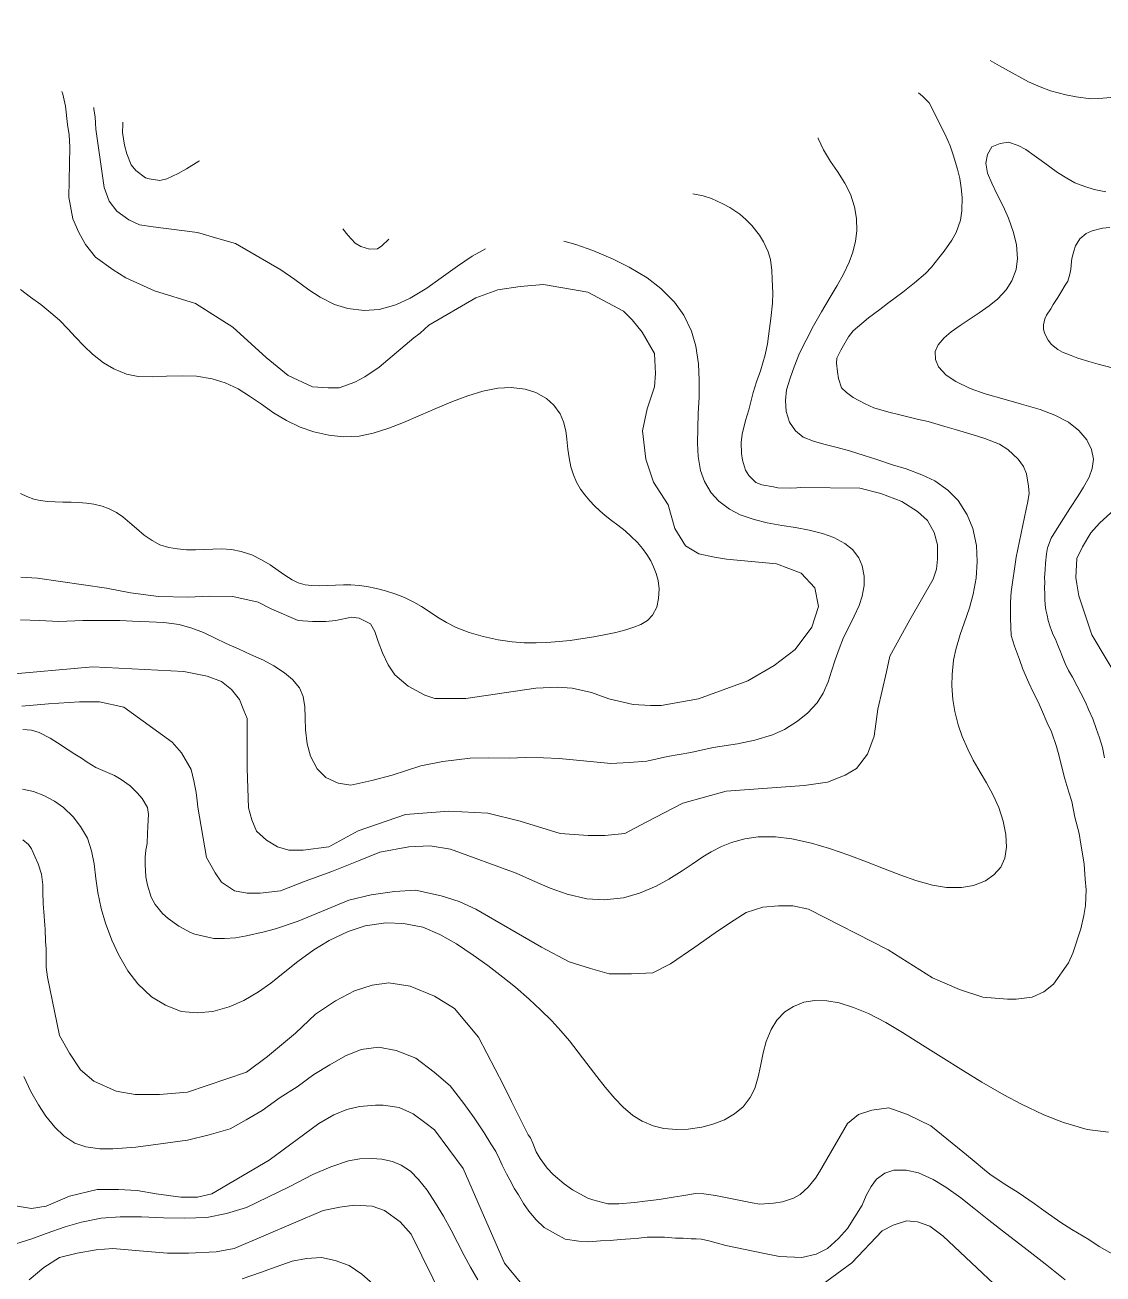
# Model space of a CAD drawing. Header units: metres. Extents: x 548946 to 557077, y 1838800 to 1845419.
# Drawn here: x 554606 to 555028.3, y 1843714.2 to 1844203.6 of the extents above; entities that cross this region are included whole.
import ezdxf

# ---------------------------------------------------------------- set-up
doc = ezdxf.new("R2010")
doc.units = ezdxf.units.M
doc.header["$LTSCALE"] = 28
doc.layers.add('1', color=7, linetype='Continuous', lineweight=13)
doc.layers.add('2', color=7, linetype='Continuous', lineweight=13)

msp = doc.modelspace()

# ---------------------------------------------------------------- linework, layer by layer
at = {"layer": '1'}
msp.add_line((554632.97, 1844171.24), (554633.01, 1844170.6), dxfattribs=at)
for points in [[(555048.77, 1844203.58), (555046.98, 1844198.75), (555046.09, 1844195.21), (555044.49, 1844189.67), (555043.23, 1844186.08), (555040.37, 1844181.53), (555038.21, 1844178.97), (555034.44, 1844176.31), (555031.35, 1844175.16), (555026.63, 1844174.76), (555023.31, 1844174.63), (555017.79, 1844175.37), (555013.68, 1844176.19), (555007.66, 1844177.82), (555003.65, 1844179.41), (554999.03, 1844181.31), (554990.02, 1844186.28), (554987.66, 1844187.61), (554984.04, 1844189.71)], [(554849.2, 1844033.53), (554847.82, 1844044.53), (554849.77, 1844053.18), (554852.57, 1844061.84), (554853.01, 1844067.07), (554852.57, 1844074.92), (554847.79, 1844083.2), (554843.88, 1844088), (554840.4, 1844091.49), (554826.49, 1844098.9), (554809.1, 1844101.95), (554799.97, 1844101.08), (554791.28, 1844099.77), (554782.58, 1844096.72), (554764.18, 1844086.01), (554760.75, 1844082.81), (554758.32, 1844080.99), (554744.73, 1844069.52), (554739.11, 1844065.76), (554735.2, 1844063.58), (554729.11, 1844061.4), (554724.77, 1844061.4), (554718.68, 1844061.84), (554709.12, 1844066.2), (554700.5, 1844073.29), (554687.37, 1844085.19), (554672.83, 1844094.43), (554656.71, 1844099.45), (554645.5, 1844104.53), (554640.51, 1844107.61), (554633.6, 1844112.61), (554629.76, 1844117.61), (554627.08, 1844122.23), (554624.77, 1844127.62), (554623.24, 1844136.09), (554623.59, 1844155.67), (554623.32, 1844160.5), (554622.66, 1844164.61), (554621.84, 1844171.75), (554620.83, 1844176.49), (554620.47, 1844177.55)], [(554955.94, 1844177.04), (554957.51, 1844175.64), (554960.22, 1844173.02), (554966.56, 1844160.47), (554968.33, 1844156.21), (554969.53, 1844152.74), (554971.28, 1844147.14), (554972.12, 1844143.44), (554972.68, 1844139.79), (554973.15, 1844136.03), (554972.95, 1844130.77), (554972.46, 1844127.08), (554970.77, 1844122.3), (554969.05, 1844119.22), (554966.06, 1844114.94), (554964.01, 1844112.3), (554961.03, 1844108.69), (554958.77, 1844106.21), (554954.45, 1844102.62), (554949.87, 1844098.9), (554946.81, 1844096.71), (554943.85, 1844094.43), (554940.81, 1844092.05), (554936.45, 1844088.83), (554933.76, 1844086.68), (554930.42, 1844083.69), (554928.61, 1844081.37), (554926.55, 1844078.06), (554925.55, 1844076.13), (554924.03, 1844073.07), (554923.89, 1844071.15), (554924.23, 1844067.67), (554924.64, 1844065.14), (554925.86, 1844061.48), (554927.73, 1844059.53), (554930.34, 1844057.66), (554935.04, 1844055.2), (554938.49, 1844053.53), (554944.32, 1844051.88), (554948.74, 1844050.81), (554955.53, 1844049.09), (554959.74, 1844048.19), (554966.37, 1844046.25), (554970.92, 1844044.92), (554977.45, 1844043.07), (554981.92, 1844041.62), (554987.74, 1844039.3), (554990.94, 1844037.32), (554995.05, 1844033.45), (554997.11, 1844030.66), (554998.34, 1844027.67), (554999.04, 1844022.89), (554999.31, 1844019.97), (554998.73, 1844016.18), (554998.16, 1844013.92), (554994.29, 1843995.13), (554992.3, 1843981.54), (554992.04, 1843977.5), (554991.99, 1843971.11), (554992.35, 1843964.39), (554993.54, 1843960.25), (554995.53, 1843954.97), (554996.86, 1843951.23), (554999.25, 1843945.81), (555000.85, 1843942.19), (555002.72, 1843938.71), (555004.18, 1843935.37), (555006.37, 1843930.11), (555008.04, 1843926.61), (555010.09, 1843920.95), (555011.04, 1843917.16), (555012.39, 1843911.71), (555013.29, 1843908.29), (555014.91, 1843902.97), (555016.03, 1843899.39), (555017.28, 1843893.16), (555018.94, 1843886.79), (555019.56, 1843882.58), (555020.61, 1843876.52), (555020.92, 1843874.75), (555021.28, 1843868.88), (555021.61, 1843864.73), (555021.42, 1843858.6), (555020.76, 1843854.71), (555019.52, 1843849.41), (555016.39, 1843839.97), (555014.72, 1843836.19), (555008.85, 1843827.79), (555005.08, 1843824.85), (555000.48, 1843822.75), (554994.2, 1843821.91), (554990.84, 1843821.91), (554981.21, 1843822.75), (554972, 1843825.69), (554961.53, 1843830.31), (554944.09, 1843841.29), (554912.92, 1843857.14), (554906.81, 1843858.45), (554901.15, 1843858.45)], [(554633.01, 1844170.6), (554633.46, 1844167.63), (554633.6, 1844165.15), (554633.76, 1844162.76), (554637.05, 1844139.93), (554638.97, 1844134.55), (554642.04, 1844130.7), (554646.65, 1844127.23), (554650.87, 1844125.31), (554656.24, 1844124.54), (554673.51, 1844122.23), (554681.57, 1844119.92), (554688.48, 1844118), (554706.24, 1844107.7), (554711.71, 1844103.81), (554717.22, 1844099.78), (554721.61, 1844096.93), (554727.27, 1844094.11), (554732.42, 1844092.52), (554738.91, 1844091.67), (554744.68, 1844092.08), (554751.24, 1844093.93), (554756.94, 1844096.59), (554763.38, 1844100.53), (554768.98, 1844104.47), (554775.42, 1844109.11), (554781.2, 1844112.95), (554786.32, 1844115.87)], [(554644.39, 1844165.48), (554644.33, 1844164.63), (554644.25, 1844161.48), (554644.97, 1844156.51), (554645.87, 1844153.1), (554647.64, 1844148.84), (554649.45, 1844146.59), (554653.25, 1844143.63), (554654.64, 1844143.24), (554658.8, 1844142.71), (554661.59, 1844143.25), (554665.99, 1844145.42), (554669.29, 1844147.26), (554674.16, 1844150.26), (554674.35, 1844150.37)], [(555029.38, 1844138.22), (555024.86, 1844139.15), (555021.15, 1844140.24), (555017.26, 1844141.79), (555014.04, 1844143.51), (555010.48, 1844145.8), (555007.45, 1844147.98), (555004.1, 1844150.51), (555001.35, 1844152.47), (554998.02, 1844154.81), (554995.09, 1844156.33), (554991.21, 1844157.63), (554987.97, 1844157.19), (554984.77, 1844155.86), (554983.08, 1844152.78), (554982.43, 1844149.46), (554983.07, 1844145.5), (554984.67, 1844141.55), (554986.69, 1844137.38), (554989.14, 1844132.54), (554991.28, 1844127.87), (554993.24, 1844122.29), (554994.34, 1844117.47), (554994.74, 1844112.12), (554994.2, 1844107.81), (554992.61, 1844103.34), (554990.37, 1844099.88), (554987.03, 1844096.34), (554983.64, 1844093.58), (554979.72, 1844090.77), (554972.35, 1844085.89), (554968.85, 1844083.41), (554966.01, 1844081.06), (554963.68, 1844078.29), (554962.55, 1844075.68), (554962.6, 1844072.48), (554963.82, 1844069.6), (554966.77, 1844066.4), (554970.57, 1844063.84), (554976.27, 1844061.18), (554982.14, 1844059.12), (554989.59, 1844056.93), (554996.36, 1844055.05), (555003.59, 1844052.91), (555009.41, 1844050.73), (555014.8, 1844047.94), (555018.81, 1844044.76), (555021.98, 1844041.09), (555023.82, 1844037.24), (555024.57, 1844033.53), (555024.06, 1844029.77), (555022.78, 1844026.42)], [(554867.62, 1844137.47), (554871.64, 1844136.67), (554874.91, 1844135.65), (554879.37, 1844133.54), (554882.13, 1844132.07), (554885.99, 1844129.41), (554888.34, 1844127.41), (554890.73, 1844125.05), (554893.69, 1844121.22), (554895.25, 1844118.65), (554897.08, 1844114.69), (554898.02, 1844111.76), (554898.56, 1844107.44), (554898.61, 1844104.01), (554898.91, 1844098.52), (554898.74, 1844094.59), (554898.15, 1844088.61), (554897.6, 1844084.63), (554896.83, 1844078.63), (554895.93, 1844074.41), (554894.05, 1844068.08), (554892.59, 1844063.8), (554891.2, 1844059.62), (554889.48, 1844052.83), (554888.28, 1844048.67), (554886.96, 1844043.27), (554886.5, 1844040.06), (554886.67, 1844035.7), (554887, 1844033.07), (554888.24, 1844029.22), (554889.57, 1844027.01), (554892.28, 1844024.39), (554894.59, 1844023.44), (554899.18, 1844022.59), (554900.94, 1844022.24), (554905.72, 1844022.07)], [(554730.53, 1844123.72), (554732.41, 1844121.23), (554735.38, 1844118.08), (554737.55, 1844116.73), (554741.01, 1844115.73), (554744.14, 1844115.84), (554745.79, 1844117.1), (554748.47, 1844119.72)], [(555011.75, 1844098.73), (555013.38, 1844101.7), (555014.42, 1844103.26), (555015.32, 1844105.95), (555015.65, 1844107.9), (555015.94, 1844110.89), (555015.99, 1844112.04), (555016.77, 1844114.99), (555017.55, 1844117.09), (555019.12, 1844119.77), (555021.62, 1844121.89), (555024.07, 1844122.87), (555028.03, 1844124.03), (555030.95, 1844124.3)], [(554817.08, 1844118.84), (554821.82, 1844117.61), (554828.49, 1844115.2), (554836.14, 1844112.01), (554842.64, 1844108.76), (554849.65, 1844104.52), (554855.12, 1844100.3), (554860.39, 1844094.96), (554864.02, 1844089.89), (554867.06, 1844083.64), (554868.76, 1844077.79), (554869.84, 1844070.76), (554870.1, 1844064.4), (554870.05, 1844057.63), (554869.74, 1844051.51), (554869.49, 1844045.66), (554869.39, 1844039.74), (554869.68, 1844034.54), (554870.59, 1844029.02), (554872.18, 1844024.66), (554874.76, 1844020.26), (554877.8, 1844017), (554881.94, 1844013.86), (554886.15, 1844011.72), (554891.57, 1844009.78), (554896.68, 1844008.57), (554902.45, 1844007.49), (554907.81, 1844006.64), (554913.12, 1844005.7), (554918.36, 1844004.37), (554922.84, 1844002.78), (554927.13, 1844000.48), (554930.08, 1843998.05), (554932.57, 1843994.82)], [(554604.3, 1844099.89), (554608.12, 1844097), (554612.22, 1844094.01), (554616.16, 1844090.83), (554619.53, 1844087.9), (554622.94, 1844084.39), (554625.63, 1844081.42), (554629.12, 1844077.72), (554632.4, 1844074.66), (554636.72, 1844071.28), (554640.78, 1844068.8), (554645.73, 1844066.84), (554650.35, 1844065.91), (554656.07, 1844065.71), (554661.4, 1844065.93), (554667.72, 1844066.17), (554673.24, 1844065.95), (554679.35, 1844065), (554684.41, 1844063.4), (554689.52, 1844061.03), (554693.98, 1844058.22), (554698.64, 1844054.96), (554703.39, 1844051.69), (554708.41, 1844048.63), (554713.81, 1844046.06), (554719.13, 1844044.12), (554725.06, 1844042.83), (554730.59, 1844042.24), (554736.86, 1844042.52), (554742.34, 1844043.6), (554748.58, 1844045.59), (554754.26, 1844047.87), (554760.86, 1844050.75), (554766.93, 1844053.38), (554773.41, 1844056.13), (554779.46, 1844058.35), (554785.28, 1844060.18), (554791.22, 1844061.28), (554796.4, 1844061.61), (554801.86, 1844060.96), (554806.1, 1844059.58), (554810.28, 1844057.18), (554813.19, 1844054.58), (554815.62, 1844051.23), (554816.95, 1844048.16), (554817.85, 1844044.51), (554818.29, 1844041.27), (554818.69, 1844037.41), (554819.18, 1844034.06), (554819.83, 1844030.45), (554820.81, 1844027.36), (554822.01, 1844024.46), (554823.6, 1844021.76), (554825.25, 1844019.47), (554827.19, 1844017.11), (554829.02, 1844015.24), (554831.18, 1844013.2), (554833.23, 1844011.46), (554835.8, 1844009.44), (554838.18, 1844007.58), (554841.06, 1844005.35), (554843.46, 1844003.22), (554845.96, 1844000.86), (554847.89, 1843998.54), (554849.61, 1843996.16)], [(555031.84, 1844069.22), (555026.32, 1844070.63), (555022.76, 1844071.71), (555018.39, 1844073.07), (555015.79, 1844074.08), (555012.39, 1844075.37), (555010.53, 1844076.47), (555008.1, 1844078.36), (555006.74, 1844080.09), (555005.35, 1844082.87), (555004.95, 1844084.54), (555004.95, 1844086.06), (555005.42, 1844088.41), (555006.08, 1844089.92), (555007.78, 1844092.33), (555008.8, 1844094.08), (555010.56, 1844096.77), (555011.75, 1844098.73)], [(554604.34, 1843987.28), (554610.86, 1843986.85), (554637.97, 1843982.88), (554647.3, 1843981.1), (554658.31, 1843979.67), (554669.86, 1843979.44), (554678.3, 1843979.8), (554687.46, 1843979.63), (554697.32, 1843977.4), (554702.68, 1843974.7), (554713.02, 1843970.28), (554718.68, 1843969.85), (554723.89, 1843969.85), (554727.8, 1843970.28), (554733.89, 1843971.59), (554736.93, 1843971.16), (554741.28, 1843968.98), (554743.02, 1843965.92), (554744.32, 1843962), (554746.06, 1843957.64), (554748.24, 1843952.85), (554750.84, 1843948.92), (554756.06, 1843944.56), (554762.58, 1843941.07), (554766.49, 1843939.77), (554774.32, 1843939.77), (554778.67, 1843939.77), (554806.15, 1843943.72), (554814.53, 1843944.14), (554820.39, 1843943.72), (554827.93, 1843942.04), (554834.63, 1843939.52), (554844.26, 1843937.42), (554850.96, 1843937), (554855.15, 1843937), (554869.81, 1843939.52), (554889.09, 1843946.62), (554899.43, 1843952.58), (554907.66, 1843958.85), (554914.16, 1843967.72), (554916.76, 1843975.78), (554915.36, 1843983.04), (554910.03, 1843988.76), (554900.36, 1843992.52), (554880.83, 1843994.27), (554876.05, 1843995.14), (554869.96, 1843996.45), (554864.74, 1843999.5), (554860.57, 1844006.32), (554857.87, 1844015.61), (554852.19, 1844024.4), (554849.2, 1844033.53)], [(555022.78, 1844026.42), (555020.68, 1844022.52), (555018.51, 1844019.11), (555015.3, 1844014.18), (555012.74, 1844010.18), (555009.65, 1844005.33), (555007.96, 1844002.47), (555006.51, 1843998.77), (555006.07, 1843996.33), (555005.76, 1843992.7), (555005.56, 1843990.1), (555005.4, 1843987.17), (555005.42, 1843985.32), (555005.36, 1843983.1), (555005.44, 1843980.77), (555005.44, 1843978.58), (555005.66, 1843976.39), (555005.9, 1843974.44), (555006.35, 1843972.33), (555006.78, 1843970.29), (555007.41, 1843968.15), (555008.06, 1843966.36), (555008.79, 1843964.67), (555009.69, 1843962.9), (555010.47, 1843960.92), (555011.5, 1843958.35), (555012.35, 1843956.03), (555013.41, 1843953.46), (555014.81, 1843950.71), (555016.25, 1843948.01), (555018.19, 1843944.51), (555019.58, 1843941.84), (555021.39, 1843938.23), (555022.64, 1843935.39), (555024.22, 1843931.73), (555025.63, 1843928.01), (555026.91, 1843924.29), (555028.03, 1843920.57), (555028.88, 1843916.45)], [(554905.72, 1844022.07), (554908.37, 1844022.21), (554909.87, 1844022.4), (554933, 1844022.16), (554941.26, 1844019.98), (554949.52, 1844016.93), (554955.6, 1844013), (554959.51, 1844009.51), (554962.12, 1844004.72), (554963.43, 1843999.92), (554963.43, 1843994.26), (554962.99, 1843990.33), (554961.69, 1843986.41), (554952.63, 1843970.48), (554944.73, 1843956.33), (554943.43, 1843950.22), (554940.11, 1843935.57), (554938.64, 1843924.92), (554936.03, 1843917.92), (554931.67, 1843912.23), (554927.31, 1843909.61), (554920.33, 1843906.99), (554911.17, 1843905.68), (554880.67, 1843903.35), (554863.66, 1843898.67), (554849.26, 1843891.25), (554840.97, 1843886.87), (554833.13, 1843886), (554826.59, 1843886), (554815.69, 1843886.87), (554799.99, 1843891.68), (554787.34, 1843894.74), (554772.08, 1843895.62), (554755.08, 1843894.31), (554736.52, 1843887.88), (554724.99, 1843881.63), (554714.96, 1843880.31), (554709.29, 1843880.31), (554704.93, 1843881.63), (554700.57, 1843884.25), (554696.65, 1843887.75), (554694.91, 1843892.12), (554693.6, 1843896.93), (554693, 1843912.25), (554693.03, 1843931.92), (554691.72, 1843934.97), (554689.98, 1843939.33), (554686.94, 1843943.25), (554683.03, 1843946.31), (554677.38, 1843948.49), (554668.25, 1843950.23), (554632.63, 1843952.06), (554597.39, 1843948.92)], [(554649.69, 1844006.25), (554647.1, 1844008.57), (554644.29, 1844010.89), (554641.9, 1844012.56), (554638.94, 1844014.07), (554636.21, 1844015.04), (554632.96, 1844015.82), (554630.14, 1844016.24), (554626.95, 1844016.52), (554624.04, 1844016.62), (554620.87, 1844016.66), (554617.82, 1844016.72), (554614.89, 1844016.87), (554612.01, 1844017.25), (554609.44, 1844017.81), (554606.66, 1844018.79), (554604.18, 1844019.99)], [(555041.86, 1843934.51), (555023.85, 1843964.61), (555018.81, 1843979.9), (555018.04, 1843984.57), (555017.63, 1843987.09), (555018.07, 1843994.54), (555020.17, 1843999.16), (555023.52, 1844004.62), (555026.87, 1844008.4), (555037.23, 1844017.76)], [(554849.61, 1843996.16), (554851.08, 1843993.67), (554852.21, 1843991.29), (554853.27, 1843988.7), (554853.97, 1843985.88), (554854.41, 1843982.64), (554854.21, 1843978.91), (554853.45, 1843975.51), (554851.79, 1843972.36), (554849.78, 1843970.29), (554847.24, 1843968.69), (554844.44, 1843967.61), (554841.31, 1843966.63), (554837.42, 1843965.63), (554833.54, 1843964.77), (554828.78, 1843963.86), (554824.49, 1843963.16), (554819.53, 1843962.49), (554815.23, 1843962.03), (554810.35, 1843961.66), (554806.21, 1843961.51), (554801.54, 1843961.51), (554796.78, 1843961.89), (554791.32, 1843962.65), (554785.46, 1843963.94), (554780, 1843965.54), (554774.94, 1843967.5), (554771.13, 1843969.43), (554767.56, 1843971.61), (554764.65, 1843973.59), (554761.31, 1843975.73), (554758.34, 1843977.48), (554754.65, 1843979.25), (554751.24, 1843980.58), (554747.19, 1843981.88), (554743.66, 1843982.77), (554739.95, 1843983.54), (554736.89, 1843983.95), (554733.68, 1843984.19), (554730.82, 1843984.24), (554727.6, 1843984.16), (554724.54, 1843984.04), (554721.37, 1843983.88), (554718.39, 1843983.95), (554715.71, 1843984.24), (554712.98, 1843985.07), (554710.62, 1843986.22), (554707.83, 1843987.97), (554705.23, 1843989.82), (554702.08, 1843992.04), (554698.66, 1843994.08), (554694.91, 1843995.96), (554690.71, 1843997.28), (554686.9, 1843998.03), (554682.86, 1843998.29), (554679.63, 1843998.19), (554676.1, 1843998.03), (554672.84, 1843997.93), (554669.32, 1843997.96), (554665.7, 1843998.3), (554662.32, 1843998.87), (554658.88, 1843999.97), (554655.76, 1844001.61), (554652.7, 1844003.71), (554649.69, 1844006.25)], [(554932.57, 1843994.82), (554933.94, 1843991.62), (554934.76, 1843987.63), (554934.72, 1843983.97), (554933.99, 1843979.82), (554932.71, 1843976.17), (554930.79, 1843971.93), (554928.81, 1843967.98), (554926.67, 1843963.56), (554924.86, 1843959.2), (554923.29, 1843954.91), (554921.9, 1843950.36), (554920.57, 1843946.3), (554918.66, 1843941.82), (554916.33, 1843938.06), (554912.7, 1843934.05), (554908.66, 1843930.81), (554903.47, 1843927.61), (554898.8, 1843925.47), (554891.85, 1843923.43), (554885.04, 1843922.01), (554875.58, 1843920.45), (554866.75, 1843918.51), (554857.72, 1843916.99), (554849.52, 1843915.16), (554842.63, 1843914.68), (554835.46, 1843914.26), (554828.85, 1843914.86), (554822.05, 1843915.53), (554815.22, 1843916.16), (554809.04, 1843916.44), (554802.05, 1843916.62), (554795.76, 1843916.32), (554787.62, 1843916.44), (554780.32, 1843916.38), (554769.73, 1843915.02), (554761.07, 1843913.3), (554749.77, 1843909.66), (554741.92, 1843907.56), (554733.66, 1843905.79), (554728.65, 1843906.48), (554723.82, 1843908.8), (554720.5, 1843912.14), (554717.89, 1843917.07), (554716.53, 1843922.01), (554715.82, 1843927.39), (554715.7, 1843932.16), (554715.61, 1843936.5), (554714.9, 1843940.54), (554713.49, 1843943.86), (554710.79, 1843947.2), (554707.7, 1843949.77), (554703.47, 1843952.47), (554699.38, 1843954.67), (554694.37, 1843957.01), (554689.88, 1843959.02), (554684.83, 1843961.28), (554680.55, 1843963.37), (554675.96, 1843965.53), (554671.35, 1843967.31), (554666.37, 1843968.66), (554660.42, 1843969.43), (554654.64, 1843969.78), (554648.17, 1843970), (554643.09, 1843970.24)], [(554643.09, 1843970.24), (554635.31, 1843970.21), (554628.69, 1843970.27), (554619.26, 1843969.94), (554611.66, 1843970.22), (554604.21, 1843970.49)], [(554901.15, 1843858.45), (554895.04, 1843858.01), (554888.5, 1843855.83), (554882.4, 1843851.89), (554876.29, 1843847.96), (554868.44, 1843842.27), (554858.85, 1843835.71), (554851.88, 1843832.21), (554843.59, 1843831.78), (554834.87, 1843831.78), (554827.46, 1843833.96), (554819.17, 1843836.59), (554808.27, 1843842.27), (554782.55, 1843857.14), (554776.01, 1843860.2), (554769.03, 1843862.39), (554759, 1843864.57), (554750.72, 1843864.13), (554741.56, 1843862.82), (554732.84, 1843860.64), (554713.07, 1843852.5), (554704.11, 1843849.47), (554699.67, 1843848.34), (554692.82, 1843846.72), (554688.45, 1843845.89), (554684.19, 1843845.64), (554679.99, 1843845.68), (554672.53, 1843847.42), (554670.82, 1843848.06), (554666.32, 1843850.55), (554662.14, 1843853.46), (554659.8, 1843855.45), (554656.97, 1843859.01), (554655.47, 1843861.87), (554654.02, 1843866.55), (554653.33, 1843869.8), (554653.09, 1843874.72), (554653.12, 1843877.59), (554653.35, 1843880.29), (554653.88, 1843882.92), (554654.05, 1843886.85), (554654.18, 1843889.64), (554654.37, 1843894.23), (554653.93, 1843896.94), (554651.86, 1843900.59), (554649.97, 1843902.74), (554647.23, 1843905.54), (554643.69, 1843907.96), (554641.01, 1843909.53), (554636.47, 1843911.53), (554633.76, 1843912.62), (554630.35, 1843914.77), (554628.16, 1843916.31), (554625.48, 1843917.88), (554622.89, 1843919.55), (554618.73, 1843922.28), (554615.82, 1843924.2), (554611.55, 1843926.33), (554608.57, 1843927.29), (554605.1, 1843927.62)], [(554826.08, 1843796.76), (554822.7, 1843801.13), (554819.32, 1843805.53), (554815.94, 1843809.48), (554812.36, 1843813.36), (554807.91, 1843817.74), (554803.47, 1843821.91), (554798.13, 1843826.56), (554793.2, 1843830.56), (554787.25, 1843835.04), (554781.53, 1843839.18), (554775.02, 1843843.62), (554768.53, 1843847.24), (554761.8, 1843850.13), (554754.29, 1843851.61), (554747.28, 1843851.86), (554739.31, 1843850.59), (554732.56, 1843848.42), (554725.18, 1843844.9), (554719.12, 1843841.2), (554712.81, 1843836.63), (554707.73, 1843832.59), (554702.29, 1843828.23), (554697.5, 1843824.78), (554691.66, 1843821.36), (554686.04, 1843818.95), (554679.63, 1843817.04), (554673.41, 1843816.56), (554667.24, 1843817.13), (554660.99, 1843819.55), (554655.6, 1843822.89), (554650.19, 1843827.91), (554646.27, 1843833.04), (554642.58, 1843839.37), (554639.97, 1843845.09), (554637.52, 1843851.68), (554635.82, 1843857.37), (554634.51, 1843863.76), (554633.74, 1843869.14), (554633.1, 1843874.9), (554632.01, 1843880.02), (554630.43, 1843884.97), (554627.74, 1843889.62), (554624.83, 1843893.4), (554621.03, 1843896.98), (554617.57, 1843899.47), (554613.39, 1843901.77), (554609.39, 1843903.21), (554604.99, 1843904.21)], [(554605.18, 1843884.35), (554607.32, 1843882.52), (554608.49, 1843880.76), (554610.04, 1843877.53), (554611.12, 1843874.99), (554612.49, 1843870.88), (554613.01, 1843866.75), (554612.99, 1843863.88), (554613.09, 1843859.23), (554613.39, 1843856.12), (554613.75, 1843850.92), (554613.86, 1843849.31), (554614.07, 1843844.57), (554614.34, 1843841.65), (554614.32, 1843835.74), (554614.29, 1843834.4), (554614.87, 1843830.57), (554619.47, 1843807.73), (554623.4, 1843800.73), (554627.76, 1843794.17), (554632.99, 1843789.8), (554641.71, 1843785.86), (554649.12, 1843784.55), (554658.72, 1843784.55), (554669.62, 1843785.42), (554692.73, 1843793.3), (554701.01, 1843799.42), (554711.91, 1843808.6), (554719.76, 1843816.03), (554727.61, 1843821.28), (554735.02, 1843825.22), (554742, 1843827.4), (554748.54, 1843828.28), (554756.82, 1843826.97), (554766.41, 1843823.03), (554774.26, 1843818.22), (554783.69, 1843807.04), (554793.49, 1843788.17), (554796.55, 1843781.77), (554803.04, 1843768.82), (554803.95, 1843767.6), (554804.88, 1843765.52), (554806.27, 1843762.08), (554807.83, 1843759.51), (554810.6, 1843755.66), (554812.91, 1843753.18), (554817.18, 1843749.53), (554820.51, 1843747.27), (554826.45, 1843744.01), (554828.44, 1843743.31), (554834.36, 1843741.76), (554838.56, 1843741.72), (554844.69, 1843742.2), (554848.82, 1843742.72), (554854.45, 1843743.42), (554859.87, 1843744.29), (554863.33, 1843744.82), (554868.64, 1843745.77), (554871.91, 1843745.61), (554876.47, 1843744.94), (554879.78, 1843744.4), (554884.28, 1843743.44), (554887.61, 1843742.71), (554890.84, 1843742.07), (554893.86, 1843741.59), (554899.24, 1843741.98), (554902.7, 1843742.51), (554907.09, 1843744.01), (554909.68, 1843745.38), (554912.75, 1843748.24), (554915.65, 1843751.75), (554917.25, 1843754.24)], [(555030.44, 1843769.77), (555022.04, 1843770.85), (555012.76, 1843773.64), (555005.13, 1843776.6), (554996.38, 1843780.75), (554989.4, 1843784.44), (554980.84, 1843789.43), (554973.57, 1843793.87), (554964.88, 1843799.3), (554957.6, 1843803.95), (554949.71, 1843808.88), (554943.22, 1843812.74), (554936.38, 1843816.34), (554930.59, 1843818.71), (554924.98, 1843820.5), (554920.07, 1843821.28), (554915.39, 1843821.34), (554911.14, 1843820.68), (554906.99, 1843819.07), (554903.63, 1843816.96), (554900.44, 1843813.64), (554898.29, 1843810.05), (554896.35, 1843805.32), (554895.09, 1843800.84), (554894.06, 1843795.71), (554893.18, 1843791.43), (554891.87, 1843786.88), (554890.11, 1843783.33), (554887.35, 1843779.73), (554883.91, 1843776.98), (554880.04, 1843774.64), (554875.4, 1843772.9), (554871.09, 1843771.78), (554865.81, 1843771.02), (554861.35, 1843770.86), (554856.18, 1843771.27), (554852.05, 1843772.26), (554847.69, 1843774.1), (554844.15, 1843776.35), (554840.3, 1843779.57), (554837.01, 1843782.98), (554833.3, 1843787.4), (554829.94, 1843791.65), (554826.08, 1843796.76)], [(554826.77, 1843726.84), (554822.99, 1843727.09), (554817.65, 1843727.84), (554813.77, 1843729.94), (554809.32, 1843732.52), (554806.22, 1843735.51), (554803.4, 1843738.81), (554801.26, 1843741.8), (554799.32, 1843745.19), (554797.77, 1843747.63), (554795.97, 1843751.09), (554794.59, 1843753.54), (554792.93, 1843756.93), (554791.84, 1843759.2), (554790.42, 1843762.2), (554788.43, 1843765.25), (554785.86, 1843769.5), (554782, 1843775.39), (554777.94, 1843781.08), (554772.54, 1843787.99), (554766.27, 1843793.3), (554759.16, 1843798.78), (554751.37, 1843801.86), (554744.43, 1843803.08), (554737.66, 1843802.14), (554731.6, 1843799.73), (554725.38, 1843796.13), (554719.15, 1843792.38), (554712.64, 1843787.62), (554705.96, 1843783.33), (554698.92, 1843778.33), (554692.7, 1843774.63), (554686.4, 1843771.1), (554678.19, 1843768.75), (554669.62, 1843766.66), (554658.11, 1843765.15), (554649.4, 1843763.95), (554640.37, 1843763.24), (554635.26, 1843763.22), (554629.84, 1843764), (554625.57, 1843765.52), (554621.17, 1843768.32), (554617.67, 1843771.72), (554614.18, 1843776.06), (554611.24, 1843780.49), (554608.26, 1843785.78), (554605.52, 1843791.63)], [(554917.25, 1843754.24), (554928.18, 1843773.18), (554932.54, 1843776.68), (554937.77, 1843778.43), (554944.31, 1843779.3), (554951.73, 1843776.68), (554960.88, 1843772.31), (554973.35, 1843762.12), (554977.07, 1843759.06), (554982.61, 1843754.42), (554984.41, 1843753.02), (554990.65, 1843748.85), (554994.99, 1843746.15), (555001.34, 1843741.89), (555005.64, 1843738.71), (555011.8, 1843734.43), (555016.06, 1843731.63), (555022.66, 1843727.69), (555026.7, 1843725.05), (555033.06, 1843721.46)], [(554783.36, 1843711.91), (554780.5, 1843716.92), (554778.09, 1843721.44), (554775.42, 1843726.53), (554772.91, 1843731.35), (554769.87, 1843736.86), (554766.79, 1843742.02), (554763.51, 1843747.13), (554760.18, 1843751.32), (554756.99, 1843754.56), (554753.38, 1843756.94), (554749.97, 1843758.3), (554745.84, 1843759.26), (554741.91, 1843759.53), (554737.22, 1843759.32), (554732.74, 1843758.58), (554725.84, 1843756.21), (554718.8, 1843753.17), (554709.48, 1843748.44), (554701.17, 1843744.35), (554692.72, 1843740.23), (554684.88, 1843737.89), (554677.2, 1843736.39), (554668.64, 1843736.09), (554660.29, 1843736.25), (554651.63, 1843736.66), (554643.3, 1843736.63), (554635.84, 1843736.06), (554628.14, 1843734.54), (554621.73, 1843732.72), (554614.31, 1843730.08), (554608.71, 1843728.02), (554602.36, 1843726.03)], [(555013.49, 1843711.97), (555005.63, 1843718.22), (554997.36, 1843724.62), (554990.1, 1843730.23), (554983.5, 1843735.39), (554977.71, 1843739.98), (554972.51, 1843744.05), (554966.71, 1843748.25), (554961.71, 1843751.32), (554955.98, 1843753.83), (554951.2, 1843754.96), (554946.27, 1843754.91), (554942.74, 1843753.74), (554939.54, 1843751.37), (554937.43, 1843748.54), (554935.53, 1843744.98), (554933.89, 1843741.24), (554928.18, 1843732.07), (554924.69, 1843728.13), (554920.33, 1843724.2), (554915.97, 1843722.01), (554910.3, 1843720.7), (554901.58, 1843721.14), (554895.04, 1843722.45), (554880.52, 1843725.35), (554876.77, 1843726.44), (554873.82, 1843727.2), (554870.96, 1843727.87), (554868.84, 1843728.04), (554866.91, 1843728.04), (554863.8, 1843728.22), (554860.77, 1843728.3), (554856.55, 1843728.66), (554853.26, 1843728.68), (554849.73, 1843728.71), (554846.49, 1843728.32), (554843.2, 1843728), (554839.28, 1843727.77), (554835.26, 1843727.4), (554831.44, 1843727.25), (554826.77, 1843726.84)], [(554650.87, 1843723.32), (554661.77, 1843722.45), (554670.05, 1843722.45), (554680.95, 1843722.89), (554687.93, 1843724.2), (554722.81, 1843739.06), (554729.35, 1843740.38), (554735.02, 1843741.25), (554742, 1843740.81), (554746.79, 1843739.06), (554752.9, 1843734.69), (554757.26, 1843729.88), (554769.92, 1843704.07)], [(554607.7, 1843711.95), (554613.37, 1843716.76), (554619.47, 1843720.7), (554626.45, 1843722.45), (554633.86, 1843723.76), (554640.4, 1843724.2), (554650.87, 1843723.32)], [(554742.41, 1843710.21), (554737.89, 1843714.23), (554733.04, 1843717.55), (554727.47, 1843719.54), (554722.1, 1843720.74), (554716.23, 1843720.27), (554710.66, 1843719.21), (554704.36, 1843717.06), (554698.25, 1843714.79), (554691.08, 1843712.29)]]:
    msp.add_lwpolyline(points, dxfattribs=at)
at = {"layer": '2'}
for points in [[(554916.63, 1844159.39), (554916.71, 1844159.12), (554918.73, 1844154.63), (554921.53, 1844150.09), (554924.28, 1844146.13), (554927.18, 1844141.57), (554929.31, 1844137.32), (554930.93, 1844132.32), (554931.67, 1844127.74), (554931.79, 1844122.93), (554931.35, 1844118.82), (554930.28, 1844114.54), (554928.79, 1844110.6), (554926.55, 1844105.99), (554924.1, 1844101.53), (554921.04, 1844096.26), (554918.02, 1844091.15), (554914.86, 1844085.67), (554911.95, 1844080.12), (554909.44, 1844075), (554907.23, 1844069.63), (554905.66, 1844065.26), (554904.32, 1844060.64), (554903.83, 1844056.47), (554904.13, 1844052.1), (554905.45, 1844048.01), (554907.87, 1844044.61), (554910.8, 1844042.13), (554914.87, 1844040.48), (554918.96, 1844039.3), (554924.19, 1844037.99), (554928.91, 1844036.75), (554934.67, 1844034.97), (554939.69, 1844033.4), (554945.81, 1844031.29), (554951.17, 1844029.63), (554957.26, 1844027.31), (554962.34, 1844024.96), (554967.54, 1844021.31), (554971.52, 1844017.23), (554975.06, 1844011.72), (554977.25, 1844006.28), (554978.67, 1843999.69), (554979.03, 1843993.42), (554978.63, 1843986.83), (554977.43, 1843980.54), (554975.93, 1843975.17), (554973.88, 1843969.2), (554972.27, 1843964.78), (554970.61, 1843958.95)], [(554970.61, 1843958.95), (554969.76, 1843954.68), (554969.13, 1843949.09), (554969.07, 1843944.67), (554969.41, 1843939.31), (554970.16, 1843934.67), (554971.5, 1843929.41), (554973.15, 1843924.87), (554975.28, 1843919.84), (554977.46, 1843915.61), (554980.11, 1843910.85), (554982.62, 1843906.62), (554985.26, 1843901.81), (554987.42, 1843896.98), (554989.21, 1843891.68), (554990.24, 1843886.43), (554990.51, 1843881.52), (554989.84, 1843877.15), (554988.28, 1843873.63), (554985.56, 1843870.57), (554982.2, 1843868.26), (554977.55, 1843866.41), (554972.8, 1843865.61), (554966.92, 1843865.68), (554961.51, 1843866.59), (554955, 1843868.42), (554949.05, 1843870.54), (554942.28, 1843873.13), (554935.61, 1843875.73), (554928.71, 1843878.31), (554921.15, 1843880.9), (554914.14, 1843882.99), (554906.37, 1843884.73), (554899.99, 1843885.56), (554893.22, 1843885.53), (554887.93, 1843884.75), (554882.68, 1843883.26), (554878.8, 1843881.75), (554874.76, 1843879.6), (554871.49, 1843877.64), (554867.35, 1843874.78), (554863.47, 1843872.17), (554858.24, 1843868.89), (554853.21, 1843866.13), (554846.65, 1843863.41), (554840.39, 1843861.58), (554832.86, 1843860.8), (554826.09, 1843861.22), (554818.4, 1843863.01), (554811.74, 1843865.38), (554804.73, 1843868.41), (554798.34, 1843871.34), (554772.65, 1843880.71), (554764.69, 1843881.97), (554756.32, 1843881.55), (554745.01, 1843879.45), (554736.63, 1843876.09), (554726.16, 1843871.89), (554715.69, 1843868.11), (554706.06, 1843864.33), (554698.1, 1843863.49), (554693.08, 1843863.49), (554688.05, 1843864.33), (554683.03, 1843867.69), (554680.51, 1843871.47)], [(554680.51, 1843871.47), (554677.16, 1843877.35), (554673.75, 1843897.14), (554673.5, 1843899.63), (554673.07, 1843902.94), (554672.16, 1843907.5), (554671.1, 1843911.92), (554667.36, 1843918.4), (554663.62, 1843922.55), (554644.77, 1843936.28), (554635.21, 1843938.46), (554627.38, 1843938.46), (554615.21, 1843937.58), (554604.78, 1843936.71)], [(554799.99, 1843711.08), (554793.88, 1843718.51), (554786.91, 1843734.25), (554777.59, 1843755.58), (554766.38, 1843770.68), (554762.61, 1843773.62), (554758, 1843776.98), (554752.56, 1843779.5), (554746.28, 1843780.34), (554743.35, 1843780.34), (554737.06, 1843779.92), (554732.04, 1843778.66), (554727.01, 1843776.56), (554721.15, 1843773.2), (554701.6, 1843758.9), (554679.21, 1843745.63), (554673.54, 1843744.32), (554667, 1843744.32), (554657.41, 1843745.63), (554650, 1843746.94), (554642.58, 1843747.38), (554634.3, 1843747.38), (554623.4, 1843744.76), (554614.24, 1843740.82), (554608.57, 1843739.95), (554600.72, 1843741.26)], [(555000.92, 1843695.9), (554965.68, 1843729.01), (554960.45, 1843732.94), (554955.65, 1843734.69), (554951.29, 1843735.13), (554946.06, 1843733.38), (554941.7, 1843731.19), (554929.9, 1843718.58), (554914.23, 1843707.14)]]:
    msp.add_lwpolyline(points, dxfattribs=at)

doc.saveas('drawing.dxf')
